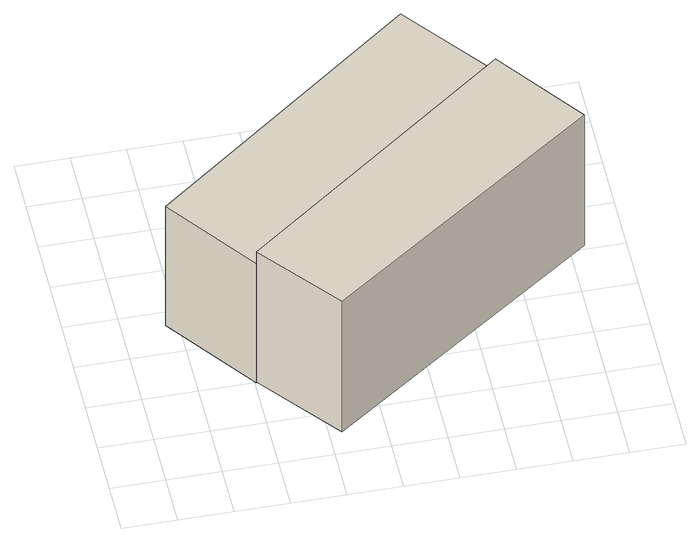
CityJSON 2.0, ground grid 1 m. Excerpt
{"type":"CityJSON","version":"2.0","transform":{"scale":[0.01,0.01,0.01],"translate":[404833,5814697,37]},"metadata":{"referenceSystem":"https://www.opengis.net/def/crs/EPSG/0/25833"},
"CityObjects":{
"building1":{"type":"Building","attributes":{"Gemeindeschluessel":"11000009","BezugspunktDach":"2200","function":"31001_2412","measuredHeight":3.56,"storeysAboveGround":1},"address":[{"country":"Germany","locality":"Berlin","thoroughfareNumber":"63","thoroughfareName":"Mahlsdorfer Straße"}],"geometry":[{"type":"Solid","lod":"1","boundaries":[[[[0,1,2,3,4]],[[5,6,7,8,9]],[[5,9,4,3]],[[6,5,3,2]],[[7,6,2,1]],[[8,7,1,0]],[[9,8,0,4]]]]}]},
"building2":{"type":"Building","attributes":{"Gemeindeschluessel":"11000009","BezugspunktDach":"2200","function":"51009_1610","measuredHeight":3.79,"storeysAboveGround":0},"address":[{"country":"Germany","locality":"Berlin"}],"geometry":[{"type":"Solid","lod":"1","boundaries":[[[[10,11,12,13]],[[14,15,16,17]],[[14,17,13,12]],[[15,14,12,11]],[[16,15,11,10]],[[17,16,10,13]]]]}]}
},
"vertices":[
[202,199,363],[704,573,363],[638,658,363],[572,743,363],[77,368,363],[572,743,70],[638,658,70],[704,573,70],[202,199,70],[77,368,70],
[322,50,393],[827,407,393],[704,573,393],[202,199,393],[704,573,72],[827,407,72],[322,50,72],[202,199,72]
]}
